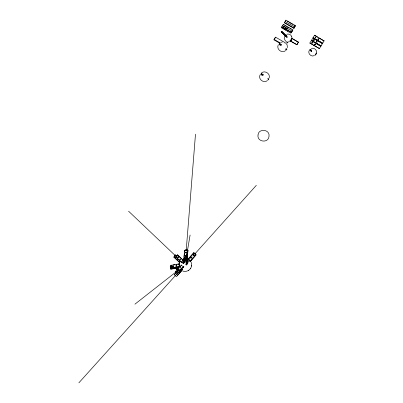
<?xml version="1.0" encoding="UTF-8"?>
<svg xmlns="http://www.w3.org/2000/svg" width="403" height="403" viewBox="0 0 403 403"><rect width="100%" height="100%" fill="white"/><g stroke="black" fill="none" stroke-linecap="round" stroke-linejoin="round"><path stroke-width="0.6" d="M175.93 265.713L176.559 265.481L176.514 266.071L175.945 265.743L176.438 265.708L176.529 266.182M190.972 258.071L190.946 257.804M191.616 257.774C190.513 257.991 191.783 257.562 191.657 257.295M193.47 255.149C192.604 255.89 193.878 253.784 193.979 255.215M193.984 255.175L193.974 255.593M286.74 28.215C287.52 27.731 287.692 28.054 286.74 28.24C287.626 28.91 287.455 28.25 286.659 28.391M183.778 259.582L184.604 250.419L187.375 250.711L186.649 259.769M184.025 259.32L183.98 258.268M184.075 257.064L184.367 253.437M184.463 252.228L184.604 250.419M185.707 256.741L185.803 255.487M186.156 251.109L195.49 134.154M186.508 260.323L187.375 250.711M187.148 258.721L187.934 250.157L185.058 249.971L187.823 250.263M187.209 259.22L187.934 250.157M191.632 265.784L191.586 263.643L190.962 261.829M258.016 135.035C256.817 142.073 268.484 143.503 269.008 136.375C270.227 129.141 258.388 128.184 258.031 134.945M172.625 266.318L172.691 266.574M172.872 267.385L172.68 267.668M176.076 267.008L175.678 267.29L175.325 266.993M190.941 257.996L190.936 257.421M191.682 257.643L191.571 257.185M183.864 259.492L183.97 259.225M184.66 260.318L184.327 260.937L184.645 260.293M187.476 261.451L187.828 260.806L187.511 261.451M187.692 261.965L187.35 262.595L187.672 261.94M287.445 47.675L287.112 44.859L285.571 42.92M190.695 268.383L191.606 265.975M191.586 266.086L191.652 265.673M185.466 262.434L190.1 235.004M182.897 263.078L183.486 259.592L184.856 257.341L185.435 257.653L184.781 261.487A4.574 0.589 -61.5 0 0 183.617 263.376M183.476 263.391L184.065 259.905L185.435 257.653M184.206 261.144L184.317 260.514M184.458 259.663L184.856 257.341M185.924 264.721L186.518 261.24L187.884 258.988L188.463 259.3L187.773 263.366L187.194 263.053M186.503 265.038L187.098 261.552L188.463 259.3M187.234 262.821L187.884 258.988M178.398 272.237L178.952 272.433L178.982 271.849M315.841 37.635C316.34 36.91 314.798 36.718 315.126 37.691M190.941 257.381L190.941 257.658M269.154 78.061C270.69 73.684 264.731 69.865 261.396 73.029M178.443 259.325C177.38 259.542 178.509 258.867 177.542 259.492M187.259 260.55L187.073 260.937M180.826 268.171C181.345 266.988 180.373 267.244 180.353 267.738M291.681 39.131L291.455 39.701M316.269 53.282L316.038 53.876M182.101 269.723L182.232 269.35M191.637 257.346L191.218 257.104L190.936 257.537M193.959 255.205L193.974 255.17M259.995 74.973C257.95 79.371 264.005 83.718 267.537 80.504M279.823 43.237L273.969 39.862L275.511 37.152L285.087 42.673L284.911 43.131M275.511 37.152L273.969 39.862M291.419 32.416L281.843 26.895L291.419 32.416L292.905 29.887L283.329 24.366L284.311 25.203M284.337 22.8L284.432 22.548L294.009 28.064L293.913 28.321L284.337 22.8L285.888 20.15L295.464 25.671L293.913 28.321M285.792 20.407L285.888 20.15M285.465 40.673L287.324 42.945L287.717 41.902M288.316 41.469L287.923 42.511L287.324 42.945M309.857 43.045L319.433 48.567L309.857 43.045L311.343 40.522L320.833 46.259L316.048 43.499M311.343 40.522L312.854 41.66M311.474 40.386L321.05 45.907L311.474 40.386L312.96 37.857L322.45 43.6M313.091 37.721L322.667 43.242L313.091 37.721L314.577 35.197L324.067 40.935L318.748 37.872M314.577 35.197L317.685 37.257M177.103 274.297L176.645 274.468L176.428 273.995L176.977 274.352L176.393 274.614L176.529 273.833M278.216 44.95C276.06 49.357 282.155 53.821 285.722 50.566M317.02 42.108C317.574 41.227 315.982 41.171 316.33 42.098M191.657 257.633L191.178 257.829M176.368 257.351C175.93 258.132 175.517 256.303 176.353 256.923M284.578 36.25L284.231 38.456L285.163 40.491M186.967 260.937L187.204 260.54M177.345 269.798L175.28 271.687L177.441 273.38L182.494 269.416M183.692 267.058L178.64 271.023L176.479 269.33L181.763 264.917M177.441 273.38L182.725 268.967M178.64 271.023L183.924 266.61M171.497 266.151L170.202 266.569L170.837 269.179L177.904 268.03M179.708 266.655L171.466 267.995L170.827 265.386L179.778 263.728M170.837 269.179L170.318 266.343M171.466 267.995L170.948 265.159M289.953 40.789L296.87 44.773L298.421 42.124L291.505 38.139M296.87 44.773L298.421 42.124M183.536 263.013L184.906 260.756M309.328 50.108C307.222 53.206 311.151 57.438 314.395 55.564M186.171 264.529L186.146 264.57A4.574 0.589 -61.5 0 0 185.979 264.872M186.388 263.653C185.219 266.217 188.826 262.524 187.405 262.121M181.043 265.753L181.37 265.224L181.753 265.612A6.312 4.101 27 0 0 183.466 266.877M283.329 24.366L281.319 27.676L290.895 33.192L292.905 29.887M282.997 28.638L284.301 26.487M284.432 29.469L285.742 27.318M285.868 30.296L287.163 28.114M287.546 31.263L288.15 30.265M294.009 28.064L295.464 25.671M179.466 262.484L173.804 257.104L175.174 254.847L176.882 256.106M173.804 257.104L174.207 257.119L175.577 254.862M181.572 262.56L175.91 257.179L177.28 254.928L177.683 254.943L184.65 261.562L184.151 261.618A4.312 3.431 -87.9 0 0 183.158 263.285M175.91 257.179L176.312 257.195L177.683 254.943M183.153 263.35L184.262 261.199M183.556 263.366L184.378 262.015M183.647 263.522L184.468 262.172M319.433 48.567L320.919 46.043M321.05 45.907L322.536 43.378M322.667 43.242L324.153 40.718M173.325 266.595L173.235 266.121L172.68 266.182M186.791 263.497L186.806 263.471A4.574 0.589 -61.5 0 1 186.977 263.204M183.531 266.917L183.204 267.446A6.493 4.216 27 0 1 182.761 267.179M188.554 270.519L190.589 268.544M291.334 40.013L290.986 40.466M315.917 54.183L315.554 54.657M190.528 268.64L190.755 268.287M190.987 257.361L191.516 257.225M182.509 269.879L176.459 276.589L174.353 274.725L174.509 274.529L175.773 275.647M175.335 273.491L175.179 273.687L176.388 272.347M177.441 275.355L177.285 275.551L181.879 270.433M193.299 254.938L193.908 254.923M193.888 255.24L193.435 255.426M187.405 259.9L193.838 252.716L195.944 254.651L193.838 252.716M188.115 259.184L193.838 252.797M188.115 259.527L193.843 253.22M190.926 258.318L192.186 256.918M194.699 254.107L256.343 185.315M189.506 261.754L195.944 254.57M190.221 261.381L195.944 254.993L190.221 261.461M78.847 382.85L175.401 275.597M176.242 274.665L177.078 273.733M174.353 274.725L176.771 272.04M310.386 49.267L311.63 50.788L311.101 51.352L309.831 49.77L310.375 49.257L311.564 50.37M175.501 256.852L176.015 257.124L175.522 257.436M287.057 37.686L281.188 31.817L281.752 31.283L286.337 35.59M282.473 33.384L283.037 32.85L281.752 31.283M285.52 35.323C287.052 35.182 287.223 38.607 285.581 36.084M314.093 40.491C314.97 39.408 312.824 39.499 313.665 40.507M176.479 269.33L180.156 266.448M134.899 304.194L178.171 270.267M311.705 51.146L311.448 51.322M193.375 255.285L193.838 255.275M191.082 257.678L191.621 257.739M177.113 271.486L177.763 271.813M182.846 271.138L185.556 271.496L188.367 270.625M188.292 270.675L188.634 270.468M178.333 269.113L178.957 269.4M284.009 26.391L284.412 26.396M315.232 44.94C316.284 43.887 313.997 43.831 314.894 44.935M289.656 41.464L289.112 41.665M286.669 34.315C288.639 33.489 291.122 34.653 291.742 36.693M179.924 259.658C179.416 258.333 181.441 260.837 179.99 258.948M311.292 48.471C313.252 47.675 315.705 48.839 316.325 50.869M280.906 42.3L282.453 41.967M193.47 255.23L193.929 255.376M179.476 262.192L179.3 262.247A6.312 5.022 -87.9 0 1 179.914 260.907M186.362 252.399L185.924 252.087M284.286 27.072L283.949 26.956M170.827 265.386L172.005 265.194M173.184 265.003L174.952 264.716M176.126 264.524L177.305 264.333M178.484 264.146L179.662 263.955M171.587 267.768L180.418 266.333M170.958 268.952L178.61 267.708M185.995 255.648C183.934 255.013 186.121 257.2 185.551 255.301M184.483 260.942L185.168 260.978M193.233 255.185L193.541 255.537L193.863 255.295M184.498 250.52L187.269 250.817M179.531 270.196L179.793 269.829M286.986 28.815L286.699 28.608M186.382 258.917L186.71 259.013M178.781 269.159C179.924 268.892 177.829 268.443 178.69 269.118M177.582 271.516C178.751 271.224 176.585 270.756 177.491 271.476M184.478 261.376L184.781 261.487M184.373 260.534L184.781 260.701M279.611 43.7L279.642 43.71A4.826 0.625 36.3 0 1 281.445 44.708A4.564 3.32 -61.6 0 0 281.002 45.312M261.431 73.633L261.461 73.643A4.826 0.625 36.3 0 1 263.265 74.641A4.564 3.32 -61.6 0 0 262.816 75.245M183.41 262.958L182.947 262.766A6.312 0.811 -61.5 0 1 184.297 260.545M287.198 28.129L287.42 28.406M183.486 259.592L184.065 259.905M186.518 261.24L187.098 261.552M184.166 261.406L184.745 261.718M177.924 256.857L178.01 257.507L178.423 257.512L178.267 256.852L177.975 257.537L177.516 257.3M287.384 21.329L288.452 21.938M289.515 22.553L292.704 24.392M293.772 25.006L294.835 25.621M285.112 21.475L294.689 26.996M313.942 38.693L319.791 42.063M320.853 42.678L321.921 43.292M285.374 25.817L286.437 26.427M287.5 27.041L289.097 27.963M290.16 28.578L291.228 29.187M313.917 42.275L314.985 42.889M282.589 25.631L292.16 31.152M291.409 38.209L298.326 42.199M290.049 40.713L296.966 44.703M274.141 39.403L280.523 43.086M262.61 75.175L262.565 75.144A4.826 0.625 36.3 0 0 260.978 74.283M290.628 39.615L291.651 40.285M285.762 48.692L286.659 49.287A4.564 4.473 4.3 0 1 286.211 49.942L285.314 49.347M267.577 78.625L268.479 79.22A4.564 4.473 4.3 0 1 268.03 79.875A4.826 0.841 34.4 0 0 268.202 79.421M191.082 257.86L190.951 257.613M187.289 262.857L187.793 263.235A4.312 0.554 -61.5 0 0 186.715 264.973M176.705 268.882L178.867 270.569M175.506 271.239L177.668 272.927M194.684 253.88L195.944 255.074M186.015 252.328C184.65 251.86 185.99 253.835 186.206 252.399C184.811 251.371 186.176 253.885 185.979 252.228M309.816 49.786L311.398 51.272A0.725 0.534 -39.3 0 1 311.721 50.869M283.037 32.85L287.621 37.157M282.11 32.331L284.402 34.487M285.319 35.348L286.236 36.21M281.188 31.817L285.526 36.013M281.511 45.101A2.876 0.373 36.3 0 0 280.664 44.748L279.496 43.655A4.564 3.32 -61.6 0 0 279.047 44.259M279.022 44.3L279.798 45.03M263.366 75.059A2.876 0.373 36.3 0 0 262.479 74.681L261.315 73.588A4.564 3.32 -61.6 0 0 260.867 74.192M260.842 74.233L262.005 75.326M177.28 254.928L182.942 260.308M128.562 211.197L176.857 257.079M176.312 257.195L182.413 262.988M174.207 257.119L179.869 262.499M190.322 261.27L190.191 261.099A6.493 6.448 -0.2 0 0 189.994 260.857M190.322 260.927L190.05 260.58A6.493 6.448 -0.2 0 0 188.317 259.124M190.196 260.983L189.873 260.57A6.312 6.267 -0.2 0 0 188.226 259.2M316.36 50.985L316.526 51.972M291.727 36.643L291.943 37.801M286.337 49.418A4.826 0.841 34.4 0 1 286.211 49.942M286.74 48.682A4.826 0.841 34.4 0 1 286.659 49.287M286.498 48.98A4.564 4.473 4.3 0 1 286.321 49.221M279.158 44.35A4.826 0.625 36.3 0 1 280.735 45.201M280.292 45.222A2.413 1.753 -61.6 0 1 280.664 44.748M291.827 38.451A3.859 3.808 53.1 0 1 290.442 40.97M291.908 38.471A3.859 3.808 53.1 0 1 290.467 40.955M316.405 52.622A3.859 3.808 53.1 0 1 315.02 55.14M316.491 52.642A3.859 3.808 53.1 0 1 315.045 55.125M268.605 78.696A4.826 0.841 34.4 0 1 268.479 79.22M268.398 78.787A4.564 4.473 4.3 0 1 268.202 79.074M262.111 75.154A2.413 1.753 -61.6 0 1 262.479 74.681M183.556 262.247A4.312 0.554 -61.5 0 1 183.632 262.126M188.206 261.698A4.312 4.282 -0.2 0 1 188.408 261.925M184.806 258.968A6.312 6.151 45.4 0 1 186.589 259.3M184.781 260.58A4.574 4.453 45.4 0 1 185.168 260.6M186.398 258.419A6.312 6.151 45.4 0 1 187.254 258.645M186.418 258.368A6.493 6.327 45.4 0 1 187.163 258.57M181.431 261.764A6.493 5.163 -87.9 0 0 181.234 262.237L181.753 262.363A6.312 5.022 -87.9 0 1 183.123 260.111L182.635 259.99A6.493 5.163 -87.9 0 0 182.337 260.288M179.531 262.177A6.493 5.163 -87.9 0 1 180.116 260.958M182.201 269.33A6.493 4.216 27 0 1 181.199 268.67M182.035 269.688A6.312 4.101 27 0 1 181.511 269.36M178.937 267.385A6.493 5.99 28 0 1 178.64 266.564M181.768 270.63A6.312 5.838 38.5 0 1 181.164 270.232M181.849 270.574A6.493 6.005 38.5 0 1 181.557 270.398M172.741 266.126C173.386 267.406 173.779 265.068 172.746 266.091M185.098 255.678C185.687 257.038 186.156 254.54 185.103 255.643M283.919 26.442C284.367 27.172 285.203 26.538 283.944 26.598C284.286 25.792 285.218 26.402 283.924 26.422M311.851 42.794C312.526 44.149 312.793 41.705 311.977 42.794C313.196 43.615 312.31 41.313 311.851 42.794M313.554 39.912C313.851 40.985 314.652 39.58 313.61 39.902M315.171 37.252C315.458 38.356 316.315 36.849 315.171 37.288M314.753 44.32C315.055 45.393 315.856 43.992 314.808 44.31M316.37 41.66C316.657 42.763 317.514 41.262 316.375 41.695M317.907 39.217C318.496 40.406 318.954 38.522 318.002 38.93C319.156 38.245 318.481 39.993 317.907 39.217M184.443 259.794L184.796 259.159L184.448 259.779M178.932 264.066L178.927 264.071A6.493 5.99 28 0 0 179.562 266.68L179.859 266.423A6.312 5.823 28 0 1 179.224 263.819L178.932 264.066"/></g></svg>
